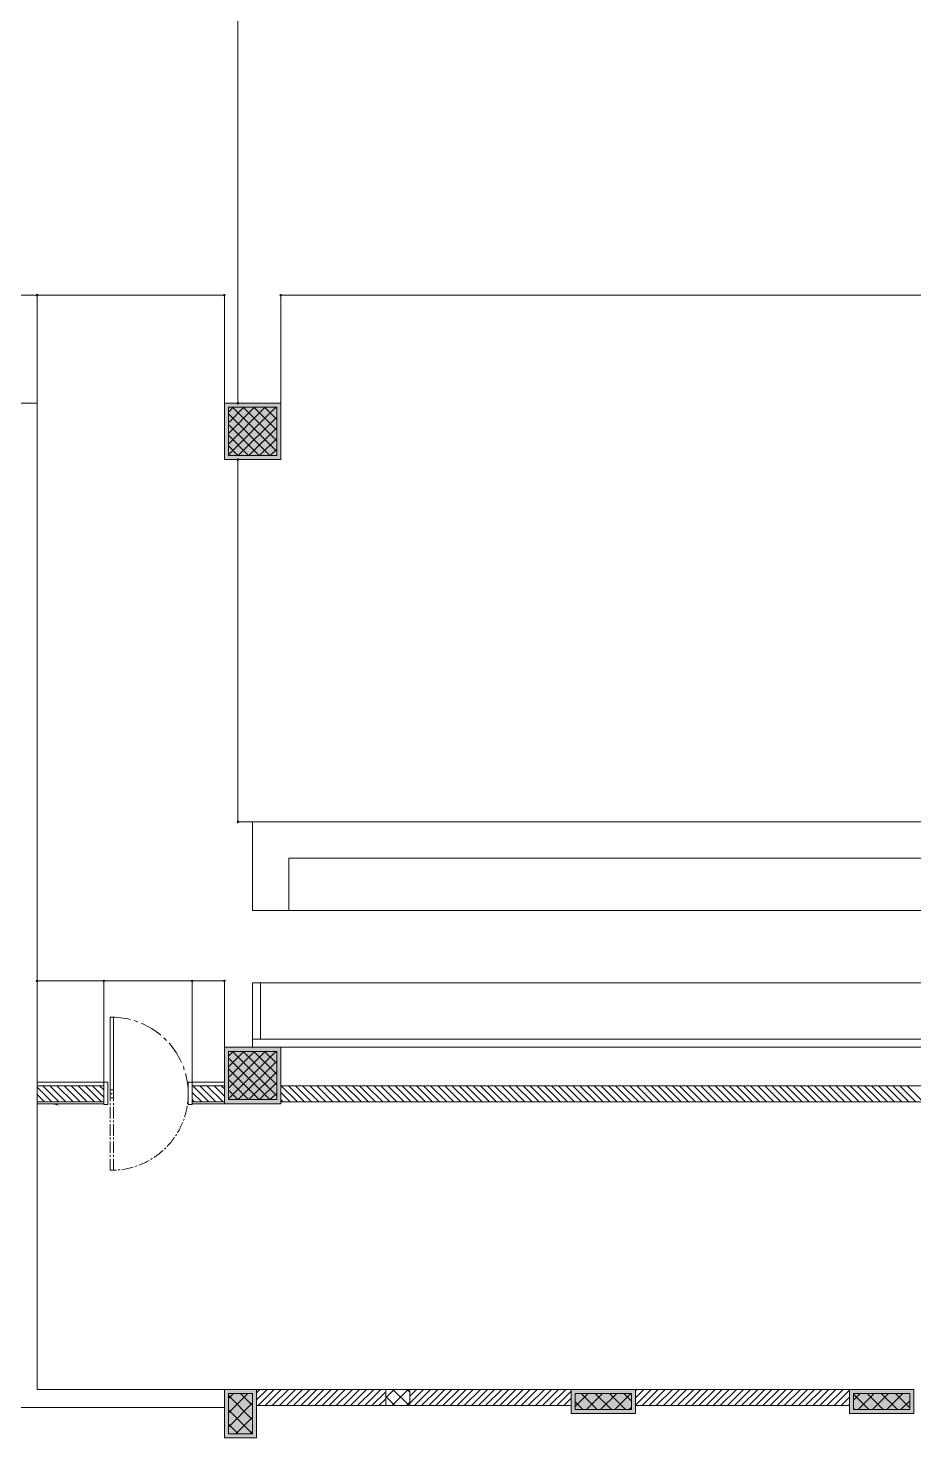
# Model space of a CAD drawing. Header units: inches. Extents: x -957 to 3394, y -3 to 3008.
# Drawn here: x -513 to -80, y 1445 to 2134 of the extents above; entities that cross this region are included whole.
import ezdxf

# ---------------------------------------------------------------- set-up
doc = ezdxf.new("R2010")
doc.units = ezdxf.units.IN
doc.header["$MEASUREMENT"] = 0
for name, color, linetype in [('PDF_-SKM FASTNER', 7, 'Continuous'), ('PDF_0', 7, 'Continuous'), ('PDF_Framing-Column', 7, 'Continuous'), ('PDF_Framing-Column Hatch', 7, 'Continuous'), ('PDF_FSM-PODIUM-FRAMING - Shear Wall', 7, 'Continuous'), ('PDF_Hatch', 7, 'Continuous'), ('PDF_Hatch - Wall', 7, 'Continuous'), ('PDF_I-DOOR', 7, 'Continuous'), ('PDF_I-DOOR-OPEN', 7, 'Continuous'), ('PDF_I-WALL-JAMB', 7, 'Continuous'), ('PDF_RCC', 7, 'Continuous'), ('PDF_Shrem-cad 6 cable', 7, 'Continuous'), ('PDF_Wall', 7, 'Continuous')]:
    doc.layers.add(name, color=color, linetype=linetype)

msp = doc.modelspace()

# ---------------------------------------------------------------- linework, layer by layer
at = {"layer": 'PDF_-SKM FASTNER', "lineweight": 0}
for points in [[(-403.41, 1745.82), (-403.41, 1702.53), (-385.7, 1702.53), (-385.7, 1728.11), (-27.65, 1728.11), (-27.65, 1702.53), (-9.86, 1702.53), (-9.86, 1745.82)], [(-403.41, 1667.11), (-399.47, 1667.11), (-399.47, 1639.56), (-403.41, 1639.56)], [(-403.41, 1635.63), (-9.86, 1635.63), (-9.86, 1639.56), (-403.41, 1639.56)]]:
    msp.add_lwpolyline(points, close=True, dxfattribs=at)
for points in [[(-385.7, 1702.53), (-27.65, 1702.53)], [(-403.41, 1667.11), (-9.86, 1667.11)], [(-476.22, 1618.59), (-508.8, 1618.59), (-508.8, 1608.08), (-476.22, 1608.08)], [(-417.11, 1618.59), (-432.93, 1618.59), (-432.93, 1608.08), (-417.11, 1608.08)], [(-482.58, 1608.08), (-486.9, 1608.08)]]:
    msp.add_lwpolyline(points, dxfattribs=at)
msp.add_arc((-502.51, 1596.27), 11.81, 70.00005, 90.00026, dxfattribs=at)
at = {"layer": 'PDF_0', "lineweight": 0}
for points in [[(-410.56, 2237.36), (-410.56, 2236.97), (-410.56, 1951.25), (-410.56, 1950.86)], [(-580.23, 2003.26), (-579.84, 2003.26), (-509.59, 2003.26), (-509.2, 2003.26)], [(-508.8, 1949.68), (-508.8, 2003.27), (-508.8, 1950.47)], [(-417.58, 2003.26), (-417.97, 2003.26), (-508.02, 2003.26), (-508.41, 2003.26)], [(-417.18, 1950.47), (-417.18, 2003.27)], [(-389.64, 1950.47), (-389.64, 2003.27)], [(-389.24, 2003.26), (-388.85, 2003.26), (-24.42, 2003.26), (-24.03, 2003.26)], [(-417.18, 1950.47), (-410.55, 1950.47)], [(-417.18, 1922.92), (-410.55, 1922.92)], [(-410.56, 1922.52), (-410.56, 1922.13), (-410.56, 1746.61), (-410.56, 1746.21)], [(-403.41, 1745.82), (-410.57, 1745.82)], [(-508.8, 1616.82), (-508.8, 1668.06)], [(-508.41, 1668.05), (-508.02, 1668.05), (-477, 1668.05), (-476.61, 1668.05)], [(-475.82, 1668.05), (-475.43, 1668.05), (-433.71, 1668.05), (-433.32, 1668.05)], [(-432.53, 1668.05), (-432.14, 1668.05), (-417.97, 1668.05), (-417.58, 1668.05)], [(-417.18, 1616.82), (-417.18, 1668.06)]]:
    msp.add_lwpolyline(points, dxfattribs=at)
for points in [[(-508.8, 2003.26), (-509.08, 2003.54), (-509.2, 2003.26)], [(-508.8, 2003.26), (-509.08, 2003.54), (-509.2, 2003.26)], [(-508.8, 2003.26), (-509.2, 2003.26), (-509.08, 2002.98)], [(-508.8, 2003.26), (-509.2, 2003.26), (-509.08, 2002.98)], [(-508.8, 2003.65), (-509.08, 2003.54), (-508.8, 2003.26)], [(-508.8, 2003.65), (-509.08, 2003.54), (-508.8, 2003.26)], [(-508.8, 2003.26), (-509.08, 2002.98), (-508.8, 2002.87)], [(-508.8, 2003.26), (-509.08, 2002.98), (-508.8, 2002.87)], [(-508.52, 2003.54), (-508.8, 2003.65), (-508.8, 2003.26)], [(-508.52, 2003.54), (-508.8, 2003.65), (-508.8, 2003.26)], [(-508.41, 2003.26), (-508.52, 2003.54), (-508.8, 2003.26)], [(-508.41, 2003.26), (-508.52, 2003.54), (-508.8, 2003.26)], [(-508.52, 2002.98), (-508.8, 2003.26), (-508.8, 2002.87)], [(-508.41, 2003.26), (-508.8, 2003.26), (-508.52, 2002.98)], [(-508.52, 2002.98), (-508.8, 2003.26), (-508.8, 2002.87)], [(-508.41, 2003.26), (-508.8, 2003.26), (-508.52, 2002.98)], [(-417.18, 2003.26), (-417.46, 2003.54), (-417.58, 2003.26)], [(-417.18, 2003.26), (-417.58, 2003.26), (-417.46, 2002.98)], [(-417.18, 2003.65), (-417.46, 2003.54), (-417.18, 2003.26)], [(-417.18, 2003.26), (-417.46, 2002.98), (-417.18, 2002.87)], [(-416.91, 2003.54), (-417.18, 2003.65), (-417.18, 2003.26)], [(-416.79, 2003.26), (-416.91, 2003.54), (-417.18, 2003.26)], [(-416.91, 2002.98), (-417.18, 2003.26), (-417.18, 2002.87)], [(-416.79, 2003.26), (-417.18, 2003.26), (-416.91, 2002.98)], [(-389.64, 2003.26), (-389.91, 2003.54), (-390.03, 2003.26)], [(-389.64, 2003.26), (-390.03, 2003.26), (-389.91, 2002.98)], [(-389.64, 2003.65), (-389.91, 2003.54), (-389.64, 2003.26)], [(-389.64, 2003.26), (-389.91, 2002.98), (-389.64, 2002.87)], [(-389.36, 2003.54), (-389.64, 2003.65), (-389.64, 2003.26)], [(-389.24, 2003.26), (-389.36, 2003.54), (-389.64, 2003.26)], [(-389.36, 2002.98), (-389.64, 2003.26), (-389.64, 2002.87)], [(-389.24, 2003.26), (-389.64, 2003.26), (-389.36, 2002.98)], [(-410.56, 1950.47), (-410.84, 1950.75), (-410.95, 1950.47)], [(-410.56, 1950.47), (-410.95, 1950.47), (-410.84, 1950.19)], [(-410.56, 1950.86), (-410.84, 1950.75), (-410.56, 1950.47)], [(-410.56, 1950.47), (-410.84, 1950.19), (-410.56, 1950.07)], [(-410.28, 1950.75), (-410.56, 1950.86), (-410.56, 1950.47)], [(-410.17, 1950.47), (-410.28, 1950.75), (-410.56, 1950.47)], [(-410.28, 1950.19), (-410.56, 1950.47), (-410.56, 1950.07)], [(-410.17, 1950.47), (-410.56, 1950.47), (-410.28, 1950.19)], [(-410.56, 1922.92), (-410.84, 1923.2), (-410.95, 1922.92)], [(-410.56, 1922.92), (-410.95, 1922.92), (-410.84, 1922.64)], [(-410.56, 1923.31), (-410.84, 1923.2), (-410.56, 1922.92)], [(-410.56, 1922.92), (-410.84, 1922.64), (-410.56, 1922.52)], [(-410.28, 1923.2), (-410.56, 1923.31), (-410.56, 1922.92)], [(-410.17, 1922.92), (-410.28, 1923.2), (-410.56, 1922.92)], [(-410.28, 1922.64), (-410.56, 1922.92), (-410.56, 1922.52)], [(-410.17, 1922.92), (-410.56, 1922.92), (-410.28, 1922.64)], [(-410.56, 1745.82), (-410.84, 1746.1), (-410.95, 1745.82)], [(-410.56, 1745.82), (-410.95, 1745.82), (-410.84, 1745.54)], [(-410.56, 1746.21), (-410.84, 1746.1), (-410.56, 1745.82)], [(-410.56, 1745.82), (-410.84, 1745.54), (-410.56, 1745.43)], [(-410.28, 1746.1), (-410.56, 1746.21), (-410.56, 1745.82)], [(-410.17, 1745.82), (-410.28, 1746.1), (-410.56, 1745.82)], [(-410.28, 1745.54), (-410.56, 1745.82), (-410.56, 1745.43)], [(-410.17, 1745.82), (-410.56, 1745.82), (-410.28, 1745.54)], [(-508.8, 1668.05), (-509.08, 1668.33), (-509.2, 1668.05)], [(-508.8, 1668.05), (-509.2, 1668.05), (-509.08, 1667.78)], [(-508.8, 1668.45), (-509.08, 1668.33), (-508.8, 1668.05)], [(-508.8, 1668.05), (-509.08, 1667.78), (-508.8, 1667.66)], [(-508.52, 1668.33), (-508.8, 1668.45), (-508.8, 1668.05)], [(-508.41, 1668.05), (-508.52, 1668.33), (-508.8, 1668.05)], [(-508.52, 1667.78), (-508.8, 1668.05), (-508.8, 1667.66)], [(-508.41, 1668.05), (-508.8, 1668.05), (-508.52, 1667.78)], [(-476.22, 1668.05), (-476.5, 1668.33), (-476.61, 1668.05)], [(-476.22, 1668.05), (-476.5, 1668.33), (-476.61, 1668.05)], [(-476.22, 1668.05), (-476.61, 1668.05), (-476.5, 1667.78)], [(-476.22, 1668.05), (-476.61, 1668.05), (-476.5, 1667.78)], [(-476.22, 1668.45), (-476.5, 1668.33), (-476.22, 1668.05)], [(-476.22, 1668.45), (-476.5, 1668.33), (-476.22, 1668.05)], [(-476.22, 1668.05), (-476.5, 1667.78), (-476.22, 1667.66)], [(-476.22, 1668.05), (-476.5, 1667.78), (-476.22, 1667.66)], [(-475.94, 1668.33), (-476.22, 1668.45), (-476.22, 1668.05)], [(-475.94, 1668.33), (-476.22, 1668.45), (-476.22, 1668.05)], [(-475.82, 1668.05), (-475.94, 1668.33), (-476.22, 1668.05)], [(-475.82, 1668.05), (-475.94, 1668.33), (-476.22, 1668.05)], [(-476.22, 1668.06), (-476.22, 1616.82)], [(-475.94, 1667.78), (-476.22, 1668.05), (-476.22, 1667.66)], [(-475.82, 1668.05), (-476.22, 1668.05), (-475.94, 1667.78)], [(-475.94, 1667.78), (-476.22, 1668.05), (-476.22, 1667.66)], [(-475.82, 1668.05), (-476.22, 1668.05), (-475.94, 1667.78)], [(-432.93, 1668.05), (-433.2, 1668.33), (-433.32, 1668.05)], [(-432.93, 1668.05), (-433.2, 1668.33), (-433.32, 1668.05)], [(-432.93, 1668.05), (-433.32, 1668.05), (-433.2, 1667.78)], [(-432.93, 1668.05), (-433.32, 1668.05), (-433.2, 1667.78)], [(-432.93, 1668.45), (-433.2, 1668.33), (-432.93, 1668.05)], [(-432.93, 1668.45), (-433.2, 1668.33), (-432.93, 1668.05)], [(-432.93, 1668.05), (-433.2, 1667.78), (-432.93, 1667.66)], [(-432.93, 1668.05), (-433.2, 1667.78), (-432.93, 1667.66)], [(-432.65, 1668.33), (-432.93, 1668.45), (-432.93, 1668.05)], [(-432.65, 1668.33), (-432.93, 1668.45), (-432.93, 1668.05)], [(-432.53, 1668.05), (-432.65, 1668.33), (-432.93, 1668.05)], [(-432.53, 1668.05), (-432.65, 1668.33), (-432.93, 1668.05)], [(-432.93, 1668.06), (-432.93, 1616.82)], [(-432.65, 1667.78), (-432.93, 1668.05), (-432.93, 1667.66)], [(-432.53, 1668.05), (-432.93, 1668.05), (-432.65, 1667.78)], [(-432.65, 1667.78), (-432.93, 1668.05), (-432.93, 1667.66)], [(-432.53, 1668.05), (-432.93, 1668.05), (-432.65, 1667.78)], [(-417.18, 1668.05), (-417.46, 1668.33), (-417.58, 1668.05)], [(-417.18, 1668.05), (-417.58, 1668.05), (-417.46, 1667.78)], [(-417.18, 1668.45), (-417.46, 1668.33), (-417.18, 1668.05)], [(-417.18, 1668.05), (-417.46, 1667.78), (-417.18, 1667.66)], [(-416.91, 1668.33), (-417.18, 1668.45), (-417.18, 1668.05)], [(-416.79, 1668.05), (-416.91, 1668.33), (-417.18, 1668.05)], [(-416.91, 1667.78), (-417.18, 1668.05), (-417.18, 1667.66)], [(-416.79, 1668.05), (-417.18, 1668.05), (-416.91, 1667.78)]]:
    msp.add_lwpolyline(points, close=True, dxfattribs=at)
at = {"layer": 'PDF_0', "lineweight": 0, "transparency": 33554559}
for points in [[(-508.8, 2003.26), (-509.08, 2003.54), (-509.2, 2003.26)], [(-508.8, 2003.26), (-509.08, 2003.54), (-509.2, 2003.26)], [(-508.8, 2003.26), (-509.2, 2003.26), (-509.08, 2002.98)], [(-508.8, 2003.26), (-509.2, 2003.26), (-509.08, 2002.98)], [(-508.8, 2003.65), (-509.08, 2003.54), (-508.8, 2003.26)], [(-508.8, 2003.65), (-509.08, 2003.54), (-508.8, 2003.26)], [(-508.8, 2003.26), (-509.08, 2002.98), (-508.8, 2002.87)], [(-508.8, 2003.26), (-509.08, 2002.98), (-508.8, 2002.87)], [(-508.52, 2003.54), (-508.8, 2003.65), (-508.8, 2003.26)], [(-508.52, 2003.54), (-508.8, 2003.65), (-508.8, 2003.26)], [(-508.41, 2003.26), (-508.52, 2003.54), (-508.8, 2003.26)], [(-508.41, 2003.26), (-508.52, 2003.54), (-508.8, 2003.26)], [(-508.52, 2002.98), (-508.8, 2003.26), (-508.8, 2002.87)], [(-508.41, 2003.26), (-508.8, 2003.26), (-508.52, 2002.98)], [(-508.52, 2002.98), (-508.8, 2003.26), (-508.8, 2002.87)], [(-508.41, 2003.26), (-508.8, 2003.26), (-508.52, 2002.98)], [(-417.18, 2003.26), (-417.46, 2003.54), (-417.58, 2003.26)], [(-417.18, 2003.26), (-417.58, 2003.26), (-417.46, 2002.98)], [(-417.18, 2003.65), (-417.46, 2003.54), (-417.18, 2003.26)], [(-417.18, 2003.26), (-417.46, 2002.98), (-417.18, 2002.87)], [(-416.91, 2003.54), (-417.18, 2003.65), (-417.18, 2003.26)], [(-416.79, 2003.26), (-416.91, 2003.54), (-417.18, 2003.26)], [(-416.91, 2002.98), (-417.18, 2003.26), (-417.18, 2002.87)], [(-416.79, 2003.26), (-417.18, 2003.26), (-416.91, 2002.98)], [(-389.64, 2003.26), (-389.91, 2003.54), (-390.03, 2003.26)], [(-389.64, 2003.26), (-390.03, 2003.26), (-389.91, 2002.98)], [(-389.64, 2003.65), (-389.91, 2003.54), (-389.64, 2003.26)], [(-389.64, 2003.26), (-389.91, 2002.98), (-389.64, 2002.87)], [(-389.36, 2003.54), (-389.64, 2003.65), (-389.64, 2003.26)], [(-389.24, 2003.26), (-389.36, 2003.54), (-389.64, 2003.26)], [(-389.36, 2002.98), (-389.64, 2003.26), (-389.64, 2002.87)], [(-389.24, 2003.26), (-389.64, 2003.26), (-389.36, 2002.98)], [(-410.56, 1950.47), (-410.84, 1950.75), (-410.95, 1950.47)], [(-410.56, 1950.47), (-410.95, 1950.47), (-410.84, 1950.19)], [(-410.56, 1950.86), (-410.84, 1950.75), (-410.56, 1950.47)], [(-410.56, 1950.47), (-410.84, 1950.19), (-410.56, 1950.07)], [(-410.28, 1950.75), (-410.56, 1950.86), (-410.56, 1950.47)], [(-410.17, 1950.47), (-410.28, 1950.75), (-410.56, 1950.47)], [(-410.28, 1950.19), (-410.56, 1950.47), (-410.56, 1950.07)], [(-410.17, 1950.47), (-410.56, 1950.47), (-410.28, 1950.19)], [(-410.56, 1922.92), (-410.84, 1923.2), (-410.95, 1922.92)], [(-410.56, 1922.92), (-410.95, 1922.92), (-410.84, 1922.64)], [(-410.56, 1923.31), (-410.84, 1923.2), (-410.56, 1922.92)], [(-410.56, 1922.92), (-410.84, 1922.64), (-410.56, 1922.52)], [(-410.28, 1923.2), (-410.56, 1923.31), (-410.56, 1922.92)], [(-410.17, 1922.92), (-410.28, 1923.2), (-410.56, 1922.92)], [(-410.28, 1922.64), (-410.56, 1922.92), (-410.56, 1922.52)], [(-410.17, 1922.92), (-410.56, 1922.92), (-410.28, 1922.64)], [(-410.56, 1745.82), (-410.84, 1746.1), (-410.95, 1745.82)], [(-410.56, 1745.82), (-410.95, 1745.82), (-410.84, 1745.54)], [(-410.56, 1746.21), (-410.84, 1746.1), (-410.56, 1745.82)], [(-410.56, 1745.82), (-410.84, 1745.54), (-410.56, 1745.43)], [(-410.28, 1746.1), (-410.56, 1746.21), (-410.56, 1745.82)], [(-410.17, 1745.82), (-410.28, 1746.1), (-410.56, 1745.82)], [(-410.28, 1745.54), (-410.56, 1745.82), (-410.56, 1745.43)], [(-410.17, 1745.82), (-410.56, 1745.82), (-410.28, 1745.54)], [(-508.8, 1668.05), (-509.08, 1668.33), (-509.2, 1668.05)], [(-508.8, 1668.05), (-509.2, 1668.05), (-509.08, 1667.78)], [(-508.8, 1668.45), (-509.08, 1668.33), (-508.8, 1668.05)], [(-508.8, 1668.05), (-509.08, 1667.78), (-508.8, 1667.66)], [(-508.52, 1668.33), (-508.8, 1668.45), (-508.8, 1668.05)], [(-508.41, 1668.05), (-508.52, 1668.33), (-508.8, 1668.05)], [(-508.52, 1667.78), (-508.8, 1668.05), (-508.8, 1667.66)], [(-508.41, 1668.05), (-508.8, 1668.05), (-508.52, 1667.78)], [(-476.22, 1668.05), (-476.5, 1668.33), (-476.61, 1668.05)], [(-476.22, 1668.05), (-476.5, 1668.33), (-476.61, 1668.05)], [(-476.22, 1668.05), (-476.61, 1668.05), (-476.5, 1667.78)], [(-476.22, 1668.05), (-476.61, 1668.05), (-476.5, 1667.78)], [(-476.22, 1668.45), (-476.5, 1668.33), (-476.22, 1668.05)], [(-476.22, 1668.45), (-476.5, 1668.33), (-476.22, 1668.05)], [(-476.22, 1668.05), (-476.5, 1667.78), (-476.22, 1667.66)], [(-476.22, 1668.05), (-476.5, 1667.78), (-476.22, 1667.66)], [(-475.94, 1668.33), (-476.22, 1668.45), (-476.22, 1668.05)], [(-475.94, 1668.33), (-476.22, 1668.45), (-476.22, 1668.05)], [(-475.82, 1668.05), (-475.94, 1668.33), (-476.22, 1668.05)], [(-475.82, 1668.05), (-475.94, 1668.33), (-476.22, 1668.05)], [(-475.94, 1667.78), (-476.22, 1668.05), (-476.22, 1667.66)], [(-475.82, 1668.05), (-476.22, 1668.05), (-475.94, 1667.78)], [(-475.94, 1667.78), (-476.22, 1668.05), (-476.22, 1667.66)], [(-475.82, 1668.05), (-476.22, 1668.05), (-475.94, 1667.78)], [(-432.93, 1668.05), (-433.2, 1668.33), (-433.32, 1668.05)], [(-432.93, 1668.05), (-433.2, 1668.33), (-433.32, 1668.05)], [(-432.93, 1668.05), (-433.32, 1668.05), (-433.2, 1667.78)], [(-432.93, 1668.05), (-433.32, 1668.05), (-433.2, 1667.78)], [(-432.93, 1668.45), (-433.2, 1668.33), (-432.93, 1668.05)], [(-432.93, 1668.45), (-433.2, 1668.33), (-432.93, 1668.05)], [(-432.93, 1668.05), (-433.2, 1667.78), (-432.93, 1667.66)], [(-432.93, 1668.05), (-433.2, 1667.78), (-432.93, 1667.66)], [(-432.65, 1668.33), (-432.93, 1668.45), (-432.93, 1668.05)], [(-432.65, 1668.33), (-432.93, 1668.45), (-432.93, 1668.05)], [(-432.53, 1668.05), (-432.65, 1668.33), (-432.93, 1668.05)], [(-432.53, 1668.05), (-432.65, 1668.33), (-432.93, 1668.05)], [(-432.65, 1667.78), (-432.93, 1668.05), (-432.93, 1667.66)], [(-432.53, 1668.05), (-432.93, 1668.05), (-432.65, 1667.78)], [(-432.65, 1667.78), (-432.93, 1668.05), (-432.93, 1667.66)], [(-432.53, 1668.05), (-432.93, 1668.05), (-432.65, 1667.78)], [(-417.18, 1668.05), (-417.46, 1668.33), (-417.58, 1668.05)], [(-417.18, 1668.05), (-417.58, 1668.05), (-417.46, 1667.78)], [(-417.18, 1668.45), (-417.46, 1668.33), (-417.18, 1668.05)], [(-417.18, 1668.05), (-417.46, 1667.78), (-417.18, 1667.66)], [(-416.91, 1668.33), (-417.18, 1668.45), (-417.18, 1668.05)], [(-416.79, 1668.05), (-416.91, 1668.33), (-417.18, 1668.05)], [(-416.91, 1667.78), (-417.18, 1668.05), (-417.18, 1667.66)], [(-416.79, 1668.05), (-417.18, 1668.05), (-416.91, 1667.78)]]:
    msp.add_solid(points, dxfattribs=at)
at = {"layer": 'PDF_Framing-Column', "lineweight": 0}
for points in [[(-417.18, 1950.47), (-389.64, 1950.47), (-389.64, 1922.92), (-417.18, 1922.92)], [(-417.18, 1950.47), (-389.64, 1950.47), (-389.64, 1922.92), (-417.18, 1922.92)], [(-415.22, 1948.5), (-391.6, 1948.5), (-391.6, 1924.89), (-415.22, 1924.89)], [(-415.22, 1948.5), (-391.6, 1948.5), (-391.6, 1924.89), (-415.22, 1924.89)], [(-417.18, 1635.63), (-389.64, 1635.63), (-389.64, 1608.08), (-417.18, 1608.08)], [(-415.22, 1633.66), (-391.6, 1633.66), (-391.6, 1610.05), (-415.22, 1610.05)], [(-417.19, 1444.76), (-401.44, 1444.76), (-401.44, 1468.37), (-417.19, 1468.37)], [(-247.57, 1468.37), (-216.08, 1468.37), (-216.08, 1456.56), (-247.57, 1456.56)], [(-111.4, 1468.37), (-79.91, 1468.37), (-79.91, 1456.56), (-111.4, 1456.56)], [(-415.22, 1446.72), (-403.41, 1446.72), (-403.41, 1466.4), (-415.22, 1466.4)], [(-245.6, 1466.4), (-218.05, 1466.4), (-218.05, 1458.53), (-245.6, 1458.53)], [(-109.43, 1466.4), (-81.88, 1466.4), (-81.88, 1458.53), (-109.43, 1458.53)]]:
    msp.add_lwpolyline(points, close=True, dxfattribs=at)
at = {"layer": 'PDF_Framing-Column Hatch', "lineweight": 0}
for points in [[(-412.86, 1948.5), (-415.22, 1946.14)], [(-407.64, 1948.5), (-415.22, 1940.92)], [(-402.42, 1948.5), (-415.22, 1935.7)], [(-397.2, 1948.5), (-415.22, 1930.48)], [(-391.98, 1948.5), (-415.22, 1925.27)], [(-415.22, 1945.23), (-394.88, 1924.89)], [(-413.27, 1948.5), (-391.6, 1926.83)], [(-391.6, 1943.66), (-410.38, 1924.89)], [(-408.05, 1948.5), (-391.6, 1932.05)], [(-402.84, 1948.5), (-391.6, 1937.27)], [(-397.62, 1948.5), (-391.6, 1942.49)], [(-392.4, 1948.5), (-391.6, 1947.7)], [(-415.22, 1940.01), (-400.09, 1924.89)], [(-391.6, 1938.44), (-405.16, 1924.89)], [(-415.22, 1934.79), (-405.31, 1924.89)], [(-415.22, 1929.57), (-410.53, 1924.89)], [(-391.6, 1933.23), (-399.94, 1924.89)], [(-391.6, 1928.01), (-394.73, 1924.89)]]:
    msp.add_lwpolyline(points, close=True, dxfattribs=at)
for points in [[(-415.22, 1631.3), (-412.86, 1633.66)], [(-415.22, 1626.08), (-407.64, 1633.66)], [(-415.22, 1620.86), (-402.42, 1633.66)], [(-415.22, 1615.65), (-397.2, 1633.66)], [(-415.22, 1610.43), (-391.98, 1633.66)], [(-391.6, 1611.99), (-413.27, 1633.66)], [(-391.6, 1617.21), (-408.05, 1633.66)], [(-391.6, 1622.43), (-402.84, 1633.66)], [(-391.6, 1627.65), (-397.62, 1633.66)], [(-391.6, 1632.86), (-392.4, 1633.66)], [(-394.88, 1610.05), (-415.22, 1630.39)], [(-410.38, 1610.05), (-391.6, 1628.82)], [(-400.09, 1610.05), (-415.22, 1625.17)], [(-405.31, 1610.05), (-415.22, 1619.95)], [(-405.16, 1610.05), (-391.6, 1623.61)], [(-410.53, 1610.05), (-415.22, 1614.74)], [(-399.94, 1610.05), (-391.6, 1618.39)], [(-394.73, 1610.05), (-391.6, 1613.17)], [(-338.28, 1464.3), (-334.21, 1468.37)], [(-335.12, 1460.5), (-327.25, 1468.37)], [(-326.85, 1460.5), (-334.72, 1468.37)], [(-326.47, 1467.08), (-327.76, 1468.37)], [(-415.22, 1463.89), (-412.71, 1466.4)], [(-415.22, 1456.93), (-405.75, 1466.4)], [(-403.41, 1453.58), (-415.22, 1465.39)], [(-415.22, 1449.98), (-403.41, 1461.78)], [(-403.41, 1460.54), (-409.28, 1466.4)], [(-333.8, 1460.5), (-338.28, 1464.97)], [(-328.17, 1460.5), (-326.47, 1462.19)], [(-245.6, 1459.98), (-239.17, 1466.4)], [(-241.79, 1458.53), (-245.6, 1462.34)], [(-234.83, 1458.53), (-242.7, 1466.4)], [(-240.09, 1458.53), (-232.22, 1466.4)], [(-227.87, 1458.53), (-235.75, 1466.4)], [(-233.13, 1458.53), (-225.26, 1466.4)], [(-220.92, 1458.53), (-228.79, 1466.4)], [(-226.17, 1458.53), (-218.3, 1466.4)], [(-218.05, 1462.62), (-221.83, 1466.4)], [(-109.43, 1463.18), (-106.2, 1466.4)], [(-101.86, 1458.53), (-109.43, 1466.1)], [(-107.12, 1458.53), (-99.25, 1466.4)], [(-94.9, 1458.53), (-102.77, 1466.4)], [(-100.16, 1458.53), (-92.29, 1466.4)], [(-87.95, 1458.53), (-95.82, 1466.4)], [(-93.2, 1458.53), (-85.33, 1466.4)], [(-81.88, 1459.42), (-88.86, 1466.4)], [(-86.25, 1458.53), (-81.88, 1462.9)], [(-81.88, 1466.38), (-81.9, 1466.4)], [(-403.51, 1446.72), (-415.22, 1458.43)], [(-411.51, 1446.72), (-403.41, 1454.83)], [(-219.22, 1458.53), (-218.05, 1459.7)], [(-108.82, 1458.53), (-109.43, 1459.14)], [(-410.47, 1446.72), (-415.22, 1451.47)], [(-404.55, 1446.72), (-403.41, 1447.87)]]:
    msp.add_lwpolyline(points, dxfattribs=at)
at = {"layer": 'PDF_Framing-Column Hatch', "lineweight": 0, "transparency": 33554559}
for points in [[(-389.64, 1950.47), (-417.18, 1950.47), (-389.64, 1922.92), (-417.18, 1922.92)], [(-389.64, 1950.47), (-417.18, 1950.47), (-389.64, 1922.92), (-417.18, 1922.92)], [(-391.6, 1948.5), (-415.22, 1948.5), (-391.6, 1924.89), (-415.22, 1924.89)], [(-391.6, 1948.5), (-415.22, 1948.5), (-391.6, 1924.89), (-415.22, 1924.89)], [(-389.64, 1635.63), (-417.18, 1635.63), (-389.64, 1608.08), (-417.18, 1608.08)], [(-391.6, 1633.66), (-415.22, 1633.66), (-391.6, 1610.05), (-415.22, 1610.05)], [(-401.44, 1468.37), (-417.19, 1468.37), (-401.44, 1444.76), (-417.19, 1444.76)], [(-216.08, 1468.37), (-247.57, 1468.37), (-216.08, 1456.56), (-247.57, 1456.56)], [(-79.91, 1468.37), (-111.4, 1468.37), (-79.91, 1456.56), (-111.4, 1456.56)], [(-403.41, 1466.4), (-415.22, 1466.4), (-403.41, 1446.72), (-415.22, 1446.72)], [(-218.05, 1466.4), (-245.6, 1466.4), (-218.05, 1458.53), (-245.6, 1458.53)], [(-81.88, 1466.4), (-109.43, 1466.4), (-81.88, 1458.53), (-109.43, 1458.53)]]:
    msp.add_solid(points, dxfattribs=at)
at = {"layer": 'PDF_FSM-PODIUM-FRAMING - Shear Wall', "lineweight": 0}
msp.add_lwpolyline([(-326.47, 1460.5), (-338.28, 1460.5), (-338.28, 1468.37), (-326.47, 1468.37)], close=True, dxfattribs=at)
at = {"layer": 'PDF_Hatch', "lineweight": 0}
for points in [[(-501.66, 1608.94), (-508.8, 1616.09)], [(-505.14, 1608.94), (-508.8, 1612.61)], [(-498.18, 1608.94), (-506.05, 1616.82)], [(-494.71, 1608.94), (-502.58, 1616.82)], [(-491.23, 1608.94), (-499.1, 1616.82)], [(-487.75, 1608.94), (-495.62, 1616.82)], [(-484.27, 1608.94), (-492.14, 1616.82)], [(-480.79, 1608.94), (-488.66, 1616.82)], [(-477.31, 1608.94), (-485.18, 1616.82)], [(-476.22, 1611.33), (-481.71, 1616.82)], [(-476.22, 1614.81), (-478.23, 1616.82)], [(-428.26, 1608.94), (-432.93, 1613.61)], [(-424.78, 1608.94), (-432.65, 1616.82)], [(-421.3, 1608.94), (-429.17, 1616.82)], [(-417.82, 1608.94), (-425.69, 1616.82)], [(-417.18, 1611.78), (-422.22, 1616.82)], [(-417.18, 1615.26), (-418.74, 1616.82)], [(-384.97, 1608.94), (-389.64, 1613.61)], [(-381.49, 1608.94), (-389.36, 1616.82)], [(-378.01, 1608.94), (-385.88, 1616.82)], [(-374.53, 1608.94), (-382.4, 1616.82)], [(-371.05, 1608.94), (-378.93, 1616.82)], [(-367.58, 1608.94), (-375.45, 1616.82)], [(-364.1, 1608.94), (-371.97, 1616.82)], [(-360.62, 1608.94), (-368.49, 1616.82)], [(-357.14, 1608.94), (-365.01, 1616.82)], [(-353.66, 1608.94), (-361.53, 1616.82)], [(-350.18, 1608.94), (-358.05, 1616.82)], [(-346.71, 1608.94), (-354.58, 1616.82)], [(-343.23, 1608.94), (-351.1, 1616.82)], [(-339.75, 1608.94), (-347.62, 1616.82)], [(-336.27, 1608.94), (-344.14, 1616.82)], [(-332.79, 1608.94), (-340.66, 1616.82)], [(-329.31, 1608.94), (-337.18, 1616.82)], [(-325.83, 1608.94), (-333.7, 1616.82)], [(-322.36, 1608.94), (-330.23, 1616.82)], [(-318.88, 1608.94), (-326.75, 1616.82)], [(-315.4, 1608.94), (-323.27, 1616.82)], [(-311.92, 1608.94), (-319.79, 1616.82)], [(-308.44, 1608.94), (-316.31, 1616.82)], [(-304.96, 1608.94), (-312.83, 1616.82)], [(-301.48, 1608.94), (-309.36, 1616.82)], [(-298.01, 1608.94), (-305.88, 1616.82)], [(-294.53, 1608.94), (-302.4, 1616.82)], [(-291.05, 1608.94), (-298.92, 1616.82)], [(-287.57, 1608.94), (-295.44, 1616.82)], [(-284.09, 1608.94), (-291.96, 1616.82)], [(-280.61, 1608.94), (-288.48, 1616.82)], [(-277.13, 1608.94), (-285.01, 1616.82)], [(-273.66, 1608.94), (-281.53, 1616.82)], [(-270.18, 1608.94), (-278.05, 1616.82)], [(-266.7, 1608.94), (-274.57, 1616.82)], [(-263.22, 1608.94), (-271.09, 1616.82)], [(-259.74, 1608.94), (-267.61, 1616.82)], [(-256.26, 1608.94), (-264.13, 1616.82)], [(-252.79, 1608.94), (-260.66, 1616.82)], [(-249.31, 1608.94), (-257.18, 1616.82)], [(-245.83, 1608.94), (-253.7, 1616.82)], [(-242.35, 1608.94), (-250.22, 1616.82)], [(-238.87, 1608.94), (-246.74, 1616.82)], [(-235.39, 1608.94), (-243.26, 1616.82)], [(-231.91, 1608.94), (-239.79, 1616.82)], [(-228.44, 1608.94), (-236.31, 1616.82)], [(-224.96, 1608.94), (-232.83, 1616.82)], [(-221.48, 1608.94), (-229.35, 1616.82)], [(-218, 1608.94), (-225.87, 1616.82)], [(-214.52, 1608.94), (-222.39, 1616.82)], [(-211.04, 1608.94), (-218.91, 1616.82)], [(-207.56, 1608.94), (-215.44, 1616.82)], [(-204.09, 1608.94), (-211.96, 1616.82)], [(-200.61, 1608.94), (-208.48, 1616.82)], [(-197.13, 1608.94), (-205, 1616.82)], [(-193.65, 1608.94), (-201.52, 1616.82)], [(-190.17, 1608.94), (-198.04, 1616.82)], [(-186.69, 1608.94), (-194.56, 1616.82)], [(-183.22, 1608.94), (-191.09, 1616.82)], [(-179.74, 1608.94), (-187.61, 1616.82)], [(-176.26, 1608.94), (-184.13, 1616.82)], [(-172.78, 1608.94), (-180.65, 1616.82)], [(-169.3, 1608.94), (-177.17, 1616.82)], [(-165.82, 1608.94), (-173.69, 1616.82)], [(-162.34, 1608.94), (-170.22, 1616.82)], [(-158.87, 1608.94), (-166.74, 1616.82)], [(-155.39, 1608.94), (-163.26, 1616.82)], [(-151.91, 1608.94), (-159.78, 1616.82)], [(-148.43, 1608.94), (-156.3, 1616.82)], [(-144.95, 1608.94), (-152.82, 1616.82)], [(-141.47, 1608.94), (-149.34, 1616.82)], [(-137.99, 1608.94), (-145.87, 1616.82)], [(-134.52, 1608.94), (-142.39, 1616.82)], [(-131.04, 1608.94), (-138.91, 1616.82)], [(-127.56, 1608.94), (-135.43, 1616.82)], [(-124.08, 1608.94), (-131.95, 1616.82)], [(-120.6, 1608.94), (-128.47, 1616.82)], [(-117.12, 1608.94), (-124.99, 1616.82)], [(-113.64, 1608.94), (-121.52, 1616.82)], [(-110.17, 1608.94), (-118.04, 1616.82)], [(-106.69, 1608.94), (-114.56, 1616.82)], [(-103.21, 1608.94), (-111.08, 1616.82)], [(-99.73, 1608.94), (-107.6, 1616.82)], [(-96.25, 1608.94), (-104.12, 1616.82)], [(-92.77, 1608.94), (-100.64, 1616.82)], [(-89.3, 1608.94), (-97.17, 1616.82)], [(-85.82, 1608.94), (-93.69, 1616.82)], [(-82.34, 1608.94), (-90.21, 1616.82)], [(-78.86, 1608.94), (-86.73, 1616.82)], [(-75.38, 1608.94), (-83.25, 1616.82)], [(-508.62, 1608.94), (-508.8, 1609.13)], [(-431.74, 1608.94), (-432.93, 1610.13)], [(-388.45, 1608.94), (-389.64, 1610.13)]]:
    msp.add_lwpolyline(points, dxfattribs=at)
at = {"layer": 'PDF_Hatch - Wall', "lineweight": 0}
for points in [[(-399.79, 1468.37), (-401.44, 1466.72)], [(-396.31, 1468.37), (-401.44, 1463.24)], [(-392.84, 1468.37), (-400.71, 1460.5)], [(-389.36, 1468.37), (-397.23, 1460.5)], [(-385.88, 1468.37), (-393.75, 1460.5)], [(-382.4, 1468.37), (-390.27, 1460.5)], [(-378.92, 1468.37), (-386.79, 1460.5)], [(-375.44, 1468.37), (-383.31, 1460.5)], [(-371.96, 1468.37), (-379.84, 1460.5)], [(-368.49, 1468.37), (-376.36, 1460.5)], [(-365.01, 1468.37), (-372.88, 1460.5)], [(-361.53, 1468.37), (-369.4, 1460.5)], [(-358.05, 1468.37), (-365.92, 1460.5)], [(-354.57, 1468.37), (-362.44, 1460.5)], [(-351.09, 1468.37), (-358.96, 1460.5)], [(-347.62, 1468.37), (-355.49, 1460.5)], [(-344.14, 1468.37), (-352.01, 1460.5)], [(-340.66, 1468.37), (-348.53, 1460.5)], [(-323.27, 1468.37), (-326.47, 1465.16)], [(-319.79, 1468.37), (-326.47, 1461.69)], [(-316.31, 1468.37), (-324.18, 1460.5)], [(-312.83, 1468.37), (-320.7, 1460.5)], [(-309.35, 1468.37), (-317.22, 1460.5)], [(-305.87, 1468.37), (-313.74, 1460.5)], [(-302.39, 1468.37), (-310.27, 1460.5)], [(-298.92, 1468.37), (-306.79, 1460.5)], [(-295.44, 1468.37), (-303.31, 1460.5)], [(-291.96, 1468.37), (-299.83, 1460.5)], [(-288.48, 1468.37), (-296.35, 1460.5)], [(-285, 1468.37), (-292.87, 1460.5)], [(-281.52, 1468.37), (-289.39, 1460.5)], [(-278.05, 1468.37), (-285.92, 1460.5)], [(-274.57, 1468.37), (-282.44, 1460.5)], [(-271.09, 1468.37), (-278.96, 1460.5)], [(-267.61, 1468.37), (-275.48, 1460.5)], [(-264.13, 1468.37), (-272, 1460.5)], [(-260.65, 1468.37), (-268.52, 1460.5)], [(-257.17, 1468.37), (-265.05, 1460.5)], [(-253.7, 1468.37), (-261.57, 1460.5)], [(-250.22, 1468.37), (-258.09, 1460.5)], [(-215.43, 1468.37), (-216.08, 1467.72)], [(-211.95, 1468.37), (-216.08, 1464.24)], [(-208.47, 1468.37), (-216.08, 1460.76)], [(-205, 1468.37), (-212.87, 1460.5)], [(-201.52, 1468.37), (-209.39, 1460.5)], [(-198.04, 1468.37), (-205.91, 1460.5)], [(-194.56, 1468.37), (-202.43, 1460.5)], [(-191.08, 1468.37), (-198.95, 1460.5)], [(-187.6, 1468.37), (-195.47, 1460.5)], [(-184.13, 1468.37), (-192, 1460.5)], [(-180.65, 1468.37), (-188.52, 1460.5)], [(-177.17, 1468.37), (-185.04, 1460.5)], [(-173.69, 1468.37), (-181.56, 1460.5)], [(-170.21, 1468.37), (-178.08, 1460.5)], [(-166.73, 1468.37), (-174.6, 1460.5)], [(-163.25, 1468.37), (-171.13, 1460.5)], [(-159.78, 1468.37), (-167.65, 1460.5)], [(-156.3, 1468.37), (-164.17, 1460.5)], [(-152.82, 1468.37), (-160.69, 1460.5)], [(-149.34, 1468.37), (-157.21, 1460.5)], [(-145.86, 1468.37), (-153.73, 1460.5)], [(-142.38, 1468.37), (-150.25, 1460.5)], [(-138.9, 1468.37), (-146.78, 1460.5)], [(-135.43, 1468.37), (-143.3, 1460.5)], [(-131.95, 1468.37), (-139.82, 1460.5)], [(-128.47, 1468.37), (-136.34, 1460.5)], [(-124.99, 1468.37), (-132.86, 1460.5)], [(-121.51, 1468.37), (-129.38, 1460.5)], [(-118.03, 1468.37), (-125.9, 1460.5)], [(-114.56, 1468.37), (-122.43, 1460.5)], [(-111.4, 1468.05), (-118.95, 1460.5)], [(-338.28, 1467.27), (-345.05, 1460.5)], [(-338.28, 1463.79), (-341.57, 1460.5)], [(-247.57, 1467.54), (-254.61, 1460.5)], [(-247.57, 1464.06), (-251.13, 1460.5)], [(-111.4, 1464.57), (-115.47, 1460.5)], [(-111.4, 1461.09), (-111.99, 1460.5)], [(-247.57, 1460.59), (-247.65, 1460.5)]]:
    msp.add_lwpolyline(points, close=True, dxfattribs=at)
at = {"layer": 'PDF_I-DOOR', "lineweight": 0}
msp.add_lwpolyline([(-473.07, 1610.97), (-473.07, 1650.33), (-471.49, 1650.33), (-471.49, 1610.97)], close=True, dxfattribs=at)
msp.add_lwpolyline([(-472.5, 1612.72), (-472.06, 1613.16)], dxfattribs=at)
at = {"layer": 'PDF_I-DOOR-OPEN', "lineweight": 0}
msp.add_lwpolyline([(-435.02, 1609.89, 0.02039), (-434.89, 1612.94, 0.067468), (-436.25, 1622.9)], format="xyb", dxfattribs=at)
for points in [[(-471.49, 1609.29), (-471.49, 1614.91), (-473.07, 1614.91), (-473.07, 1609.29)], [(-473.07, 1608.35), (-473.07, 1607.41)], [(-473.07, 1606.48), (-473.07, 1600.85)], [(-471.49, 1607.41), (-471.49, 1608.35)], [(-471.49, 1600.85), (-471.49, 1606.48)], [(-473.07, 1599.92), (-473.07, 1598.98)], [(-471.49, 1598.98), (-471.49, 1599.92)], [(-473.07, 1598.04), (-473.07, 1592.42)], [(-471.49, 1592.42), (-471.49, 1598.04)], [(-473.07, 1591.48), (-473.07, 1590.54)], [(-473.07, 1589.61), (-473.07, 1583.98)], [(-471.49, 1590.54), (-471.49, 1591.48)], [(-471.49, 1583.98), (-471.49, 1589.61)], [(-473.07, 1583.05), (-473.07, 1582.11)], [(-473.07, 1581.17), (-473.07, 1575.55), (-471.49, 1575.55), (-471.49, 1581.17)], [(-471.49, 1582.11), (-471.49, 1583.05)]]:
    msp.add_lwpolyline(points, dxfattribs=at)
for centre, radius, start, end in [((-472.3, 1612.93), 37.4, 75.74528, 91.18473), ((-472.3, 1612.92), 37.41, 70.00294, 72.8733), ((-472.3, 1612.93), 37.4, 49.90361, 67.1311), ((-472.29, 1612.94), 37.39, 44.16118, 47.03299), ((-472.3, 1612.93), 37.4, 24.06249, 41.2898), ((-472.29, 1612.94), 37.39, 18.31941, 21.19144), ((-472.29, 1612.94), 37.4, 342.39778, 351.01217), ((-472.4, 1612.96), 37.51, 352.45007, 353.88155), ((-472.29, 1612.94), 37.4, 329.47712, 338.09129), ((-472.36, 1612.97), 37.47, 339.52845, 340.96151), ((-472.31, 1612.95), 37.41, 326.60664, 328.04175), ((-472.29, 1612.94), 37.4, 303.6357, 312.25015), ((-472.25, 1612.9), 37.34, 313.684, 315.12191), ((-472.29, 1612.94), 37.4, 316.55633, 325.17104), ((-472.29, 1612.94), 37.4, 290.71519, 299.32922), ((-472.25, 1612.87), 37.32, 300.76301, 302.20192), ((-472.3, 1612.94), 37.4, 268.81487, 273.48784), ((-472.3, 1613), 37.46, 274.92304, 276.35655), ((-472.3, 1612.95), 37.4, 277.79458, 286.40814), ((-472.29, 1612.92), 37.38, 287.84268, 289.27917)]:
    msp.add_arc(centre, radius, start, end, dxfattribs=at)
at = {"layer": 'PDF_I-WALL-JAMB', "lineweight": 0}
for points in [[(-474.25, 1618.59), (-476.22, 1618.59), (-476.22, 1607.69), (-474.25, 1607.69)], [(-432.93, 1618.59), (-434.89, 1618.59), (-434.89, 1607.69), (-432.93, 1607.69)]]:
    msp.add_lwpolyline(points, close=True, dxfattribs=at)
at = {"layer": 'PDF_RCC', "lineweight": 0}
msp.add_lwpolyline([(-508.8, 1616.82), (-508.8, 1950.47), (-517.54, 1950.47), (-517.54, 1616.82), (-769.41, 1616.82), (-769.41, 1608.08), (-517.54, 1608.08), (-517.54, 1459.63), (-417.19, 1459.63), (-417.19, 1468.37), (-508.8, 1468.37), (-508.8, 1608.08)], close=True, dxfattribs=at)
at = {"layer": 'PDF_Shrem-cad 6 cable', "lineweight": 0}
msp.add_lwpolyline([(-508.8, 1617.92), (-508.8, 1949.68)], dxfattribs=at)
at = {"layer": 'PDF_Wall', "lineweight": 0}
for points in [[(-476.22, 1616.82), (-508.8, 1616.82), (-508.8, 1608.94), (-476.22, 1608.94)], [(-417.18, 1616.82), (-432.93, 1616.82), (-432.93, 1608.94), (-417.18, 1608.94)], [(-23.64, 1616.82), (-389.64, 1616.82), (-389.64, 1608.94), (-23.64, 1608.94)], [(-401.44, 1468.37), (-338.28, 1468.37), (-338.28, 1460.5), (-401.44, 1460.5)], [(-401.44, 1468.37), (-338.28, 1468.37), (-338.28, 1460.5), (-401.44, 1460.5)], [(-326.47, 1460.5), (-247.57, 1460.5), (-247.57, 1468.37), (-326.47, 1468.37)], [(-326.47, 1460.5), (-247.57, 1460.5), (-247.57, 1468.37), (-326.47, 1468.37)], [(-216.08, 1460.5), (-111.4, 1460.5), (-111.4, 1468.37), (-216.08, 1468.37)], [(-216.08, 1460.5), (-111.4, 1460.5), (-111.4, 1468.37), (-216.08, 1468.37)]]:
    msp.add_lwpolyline(points, close=True, dxfattribs=at)

doc.saveas('drawing.dxf')
